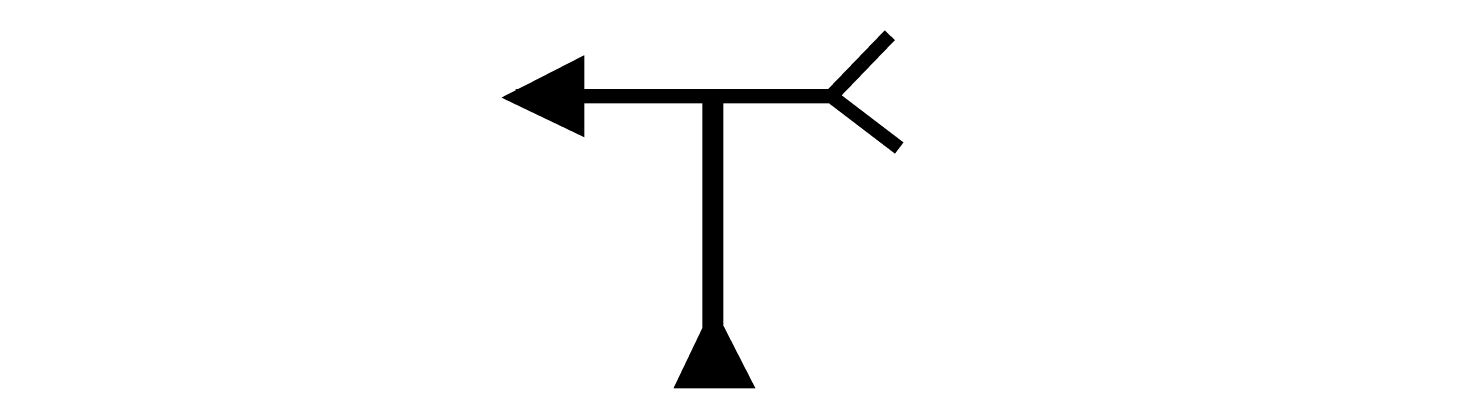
# Model space of a CAD drawing. Header units: millimetres. Extents: x -6.9 to 13.1, y 0 to 5.1.
import ezdxf

# ---------------------------------------------------------------- set-up
doc = ezdxf.new("R2010")
doc.units = ezdxf.units.MM

msp = doc.modelspace()

# ---------------------------------------------------------------- linework, layer by layer
at = {"color": 7, "lineweight": 0}
for p, q in [((0.9131299780713598, 4.57680895954897), (0.04098433725702755, 4.159604967335725)), ((0.91312997807136, 4.159604967335725), (0.9131299780713598, 4.57680895954897)), ((3.272691738079187, 0.1216095926225087), (2.855589630112561, 0.9938039639870047)), ((2.855487748712567, 0.1216583291234095), (3.272691738079187, 0.1216095926225087))]:
    msp.add_line(p, q, dxfattribs=at)
for points, const_width in [([(4.505458338138, 4.15976203269663), (5.336816573346714, 5.022305658766082)], 0.2), ([(0.06406642269121221, 4.142287977313572), (0.91312997807136, 4.57680895954897), (0.91312997807136, 3.735867056110572), (0.06406642269121221, 4.142287977313572)], 0.2), ([(0.397428734514147, 4.25563732285501), (0.8706971010038487, 4.349581381161036)], 0.2), ([(0.04098690319885545, 4.159604967335725), (4.505871108022281, 4.159604967335725)], 0.2), ([(2.831155093414054, 4.161456662437558), (2.831155093414054, 0.2364352625588708)], 0.3), ([(4.506656958376838, 4.15976203269663), (5.470045991197854, 3.425034706957887)], 0.2), ([(0.4460521962649757, 3.990002406803788), (0.9160789931896645, 3.99324186576411)], 0.2), ([(2.838269943829576, 0.9707239016283933), (3.272691738079186, 0.1216095926225078), (2.43174984037862, 0.1217078288968478), (2.838269943829576, 0.9707239016283933)], 0.2), ([(2.535359938475114, 0.3349422730008786), (3.102808794208563, 0.3476856142439981), (3.04223840216105, 0.344499781927782)], 0.3)]:
    msp.add_lwpolyline(points, dxfattribs=dict(const_width=const_width))

doc.saveas('drawing.dxf')
